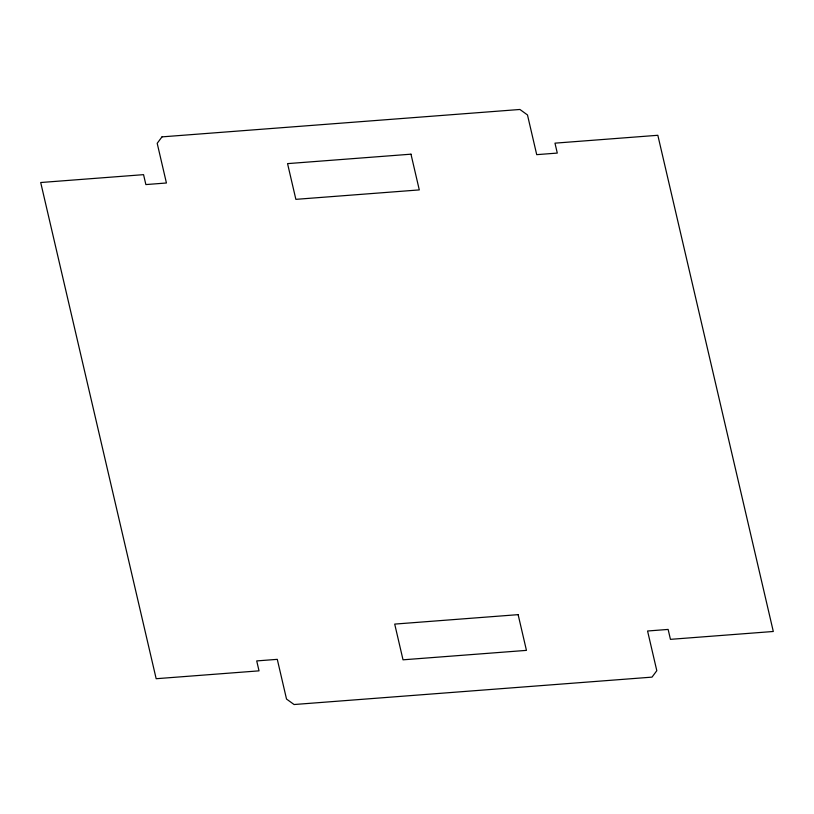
<?xml version="1.0" encoding="UTF-8"?>
<svg xmlns="http://www.w3.org/2000/svg" width="814" height="814" viewBox="0 0 814 814"><rect width="100%" height="100%" fill="white"/><g stroke="black" fill="none" stroke-linecap="round" stroke-linejoin="round"><path stroke-width="1.22" d="M161.986 136.874L157.194 143.305L166.432 182.997L145.869 184.575L143.559 174.654L40.7 182.519L156.166 678.713L259.025 670.848L256.715 660.917L277.289 659.35L286.518 699.043L294.078 704.527L652.014 677.126L656.806 670.695L647.568 631.003L668.131 629.426L670.441 639.346L773.3 631.481L657.834 135.287L554.975 143.152L557.285 153.083L536.711 154.65L527.482 114.957L519.922 109.473L161.986 136.874M410.978 154.182L287.556 163.624L295.869 199.349L419.291 189.906L410.978 154.182M518.131 614.651L394.709 624.094L403.022 659.818L526.444 650.376L518.131 614.651"/></g></svg>
